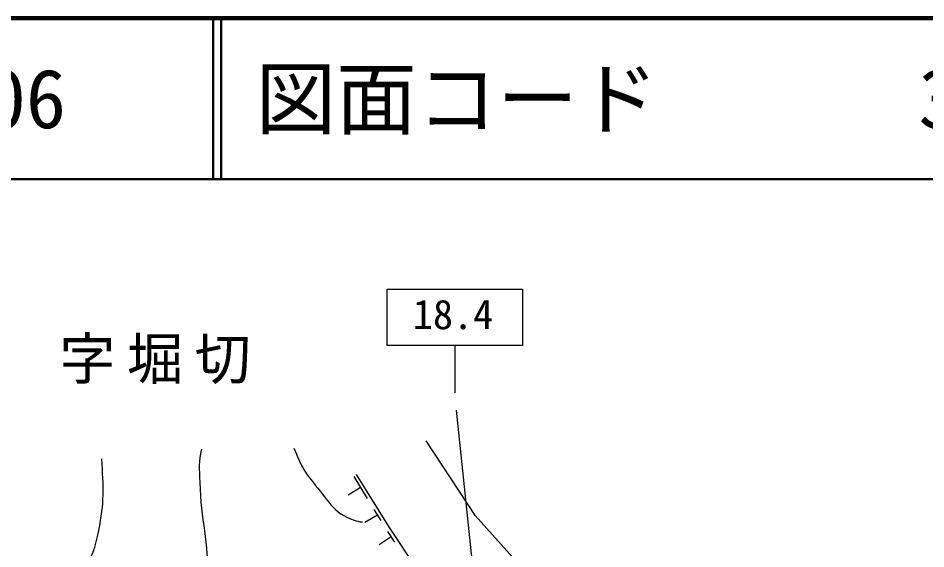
# Model space of a CAD drawing. Units: millimetres, scale not verified. Extents: x 40000 to 680000, y 20000 to 380000.
# Drawn here: x 105652 to 161974, y 347045 to 380000 of the extents above; entities that cross this region are included whole.
import ezdxf
from ezdxf.enums import TextEntityAlignment as Align

# ---------------------------------------------------------------- set-up
doc = ezdxf.new("R2010")
doc.units = ezdxf.units.MM
doc.header["$LTSCALE"] = 1000
for name, color, linetype, lineweight in [('M-BGD', 7, 'Continuous', 25), ('M-STR-STRC', 7, 'Continuous', 25), ('M-TTL', 2, 'Continuous', 140), ('M-TTL-LINE', 7, 'Continuous', 50)]:
    doc.layers.add(name, color=color, linetype=linetype, lineweight=lineweight)
doc.layers.add('M-BMK-HTXT', color=7, linetype='Continuous')
doc.layers.add('M-TTL-TXT', color=7, linetype='Continuous')
doc.styles.add('ＭＳ ゴシック', font='')
doc.styles.get('ＭＳ ゴシック').set_extended_font_data('MS Gothic')

msp = doc.modelspace()

# ---------------------------------------------------------------- linework, layer by layer
at = {"layer": 'M-BGD'}
for p, q in [((126471, 351531), (127310, 350169)), ((126890, 350850), (126124, 350378)), ((127729, 349487), (128148, 348806)), ((127939, 349147), (127172, 348675)), ((128571, 348127), (129014, 347461)), ((128793, 347794), (128043, 347296))]:
    msp.add_line(p, q, dxfattribs=at)
for points in [[(141727, 342747), (137866, 345221), (136669, 346144), (134027, 349098), (130969, 353756)], [(126634, 351670), (128670, 348363), (130389, 345775), (132128, 343758), (134236, 341722)]]:
    msp.add_lwpolyline(points, dxfattribs=at)
for points, knots in [([(69372, 332819), (69678, 332457), (69998, 332072), (70337, 331652), (72506, 328967), (73470, 327208), (76033, 324897), (77543, 323535), (78566, 322943), (80394, 322052), (81704, 321414), (82512, 321090), (83965, 320970), (85515, 320842), (86413, 321168), (87886, 321671), (91306, 322839), (92958, 324187), (95928, 326246), (99808, 328935), (101184, 331510), (105186, 334013), (107105, 335214), (108334, 335648), (110474, 336386), (112076, 336938), (113220, 336673), (114640, 337598), (115610, 338229), (116159, 338733), (116633, 339788), (117497, 341713), (117378, 343021), (117432, 345130), (117491, 347503), (117005, 348815), (116940, 351188), (116917, 351991), (116841, 352465), (117041, 353243)], [0, 0, 0, 0, 1, 1, 1, 2, 2, 2, 3, 3, 3, 4, 4, 4, 5, 5, 5, 6, 6, 6, 7, 7, 7, 8, 8, 8, 9, 9, 9, 10, 10, 10, 11, 11, 11, 12, 12, 12, 13, 13, 13, 13]), ([(122763, 353288), (123054, 352596), (123351, 351858), (123927, 351202), (124827, 350174), (125193, 349223), (126504, 348834), (126699, 348776), (126793, 348731), (127013, 348716)], [0, 0, 0, 0, 1, 1, 1, 2, 2, 2, 3, 3, 3, 3]), ([(69300, 336036), (69910, 335303), (70562, 334527), (71271, 333609), (73204, 331102), (74152, 329569), (76373, 327313), (78382, 325272), (79571, 323896), (82282, 322972), (83551, 322539), (84434, 322364), (85710, 322776), (87440, 323334), (88197, 324146), (89862, 324875), (90479, 325146), (90912, 325085), (91502, 325410), (92778, 326114), (93457, 326610), (94510, 327618), (95671, 328730), (95930, 329689), (96735, 331080), (97855, 333018), (97884, 334476), (99313, 336198), (101092, 338342), (102747, 338870), (104819, 340731), (106826, 342534), (108282, 343329), (109684, 345634), (110239, 346546), (110445, 347141), (110656, 348187), (111000, 349890), (110962, 350898), (110835, 352631)], [0, 0, 0, 0, 1, 1, 1, 2, 2, 2, 3, 3, 3, 4, 4, 4, 5, 5, 5, 6, 6, 6, 7, 7, 7, 8, 8, 8, 9, 9, 9, 10, 10, 10, 11, 11, 11, 12, 12, 12, 13, 13, 13, 13])]:
    msp.add_open_spline(points, degree=3, knots=knots, dxfattribs=at)
at = {"layer": 'M-STR-STRC'}
for p, q in [((128556, 363174), (136956, 363174)), ((128556, 359674), (128556, 363174)), ((136956, 363174), (136956, 359674)), ((136956, 359674), (128556, 359674)), ((132756, 359674), (132756, 356743)), ((138801, 298110), (132851, 355667))]:
    msp.add_line(p, q, dxfattribs=at)
at = {"layer": 'M-TTL'}
msp.add_line((680000, 380000), (40000, 380000), dxfattribs=at)
at = {"layer": 'M-TTL-LINE'}
for p, q in [((117750, 380000), (117750, 370000)), ((118250, 380000), (118250, 370000)), ((40000, 370000), (680000, 370000))]:
    msp.add_line(p, q, dxfattribs=at)

# ---------------------------------------------------------------- texts
at = {"layer": 'M-BMK-HTXT', "insert": (114497, 357272), "char_height": 2566, "attachment_point": 8, "style": 'ＭＳ ゴシック'}
msp.add_mtext('\\T1.2;字堀切', dxfattribs=at)
at = {"layer": 'M-STR-STRC', "style": 'ＭＳ ゴシック'}
msp.add_text('18.4', height=1833, dxfattribs=at).set_placement((130143, 360138), align=Align.BOTTOM_LEFT)
at = {"layer": 'M-TTL-TXT', "style": 'ＭＳ ゴシック'}
for s, p in [('図面コード', (120380, 375000)), ('006', (101142, 375000)), ('38-0', (161521, 375000))]:
    msp.add_text(s, height=3666, dxfattribs=at).set_placement(p, align=Align.MIDDLE_LEFT)

doc.saveas('drawing.dxf')
